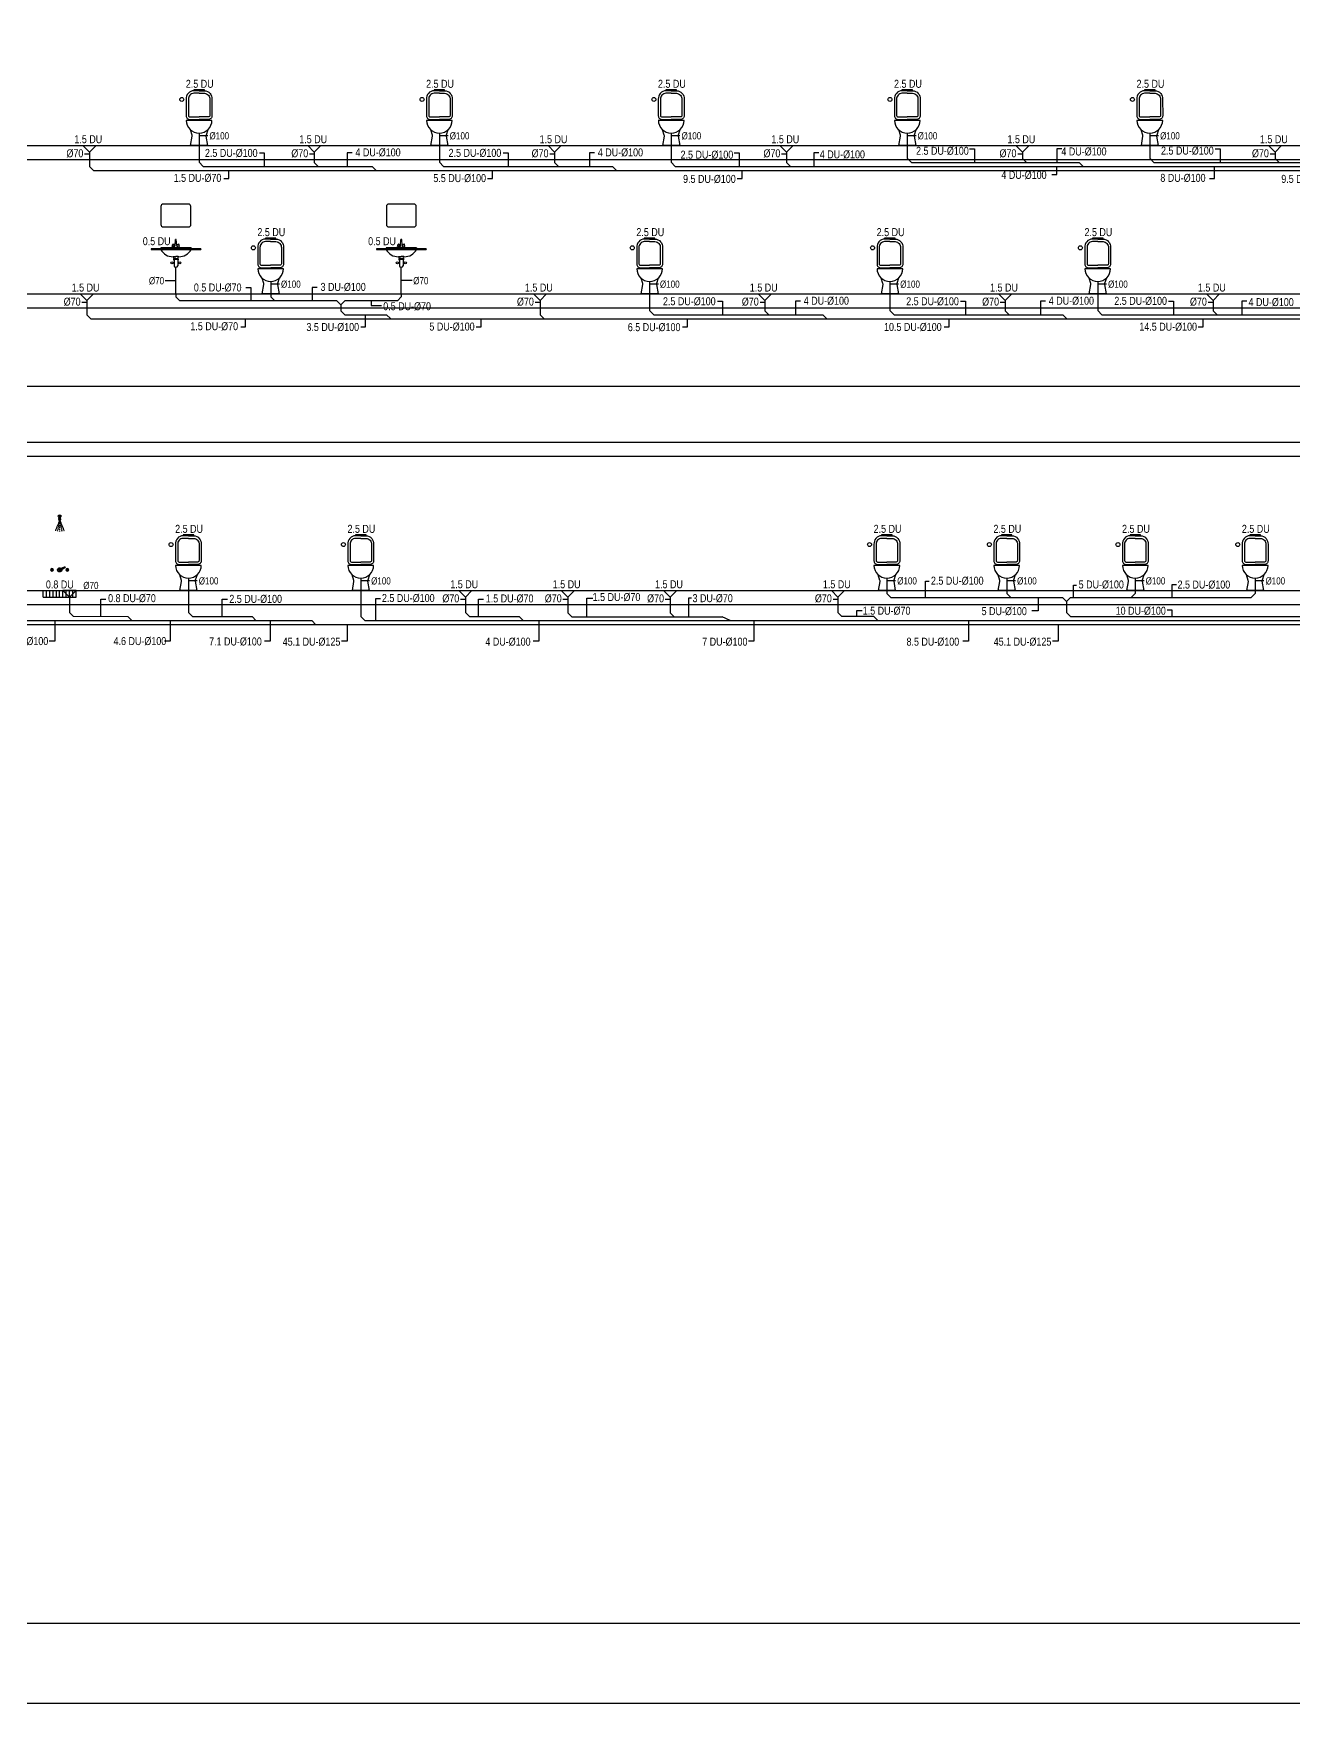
# Model space of a CAD drawing. Header units: centimetres. Extents: x 224692 to 285983, y -88114 to -79914.
# Drawn here: x 251455 to 254605, y -88114 to -83940 of the extents above; entities that cross this region are included whole.
import ezdxf
from ezdxf.enums import TextEntityAlignment as Align

# ---------------------------------------------------------------- set-up
doc = ezdxf.new("R2010")
doc.units = ezdxf.units.CM
doc.header["$LTSCALE"] = 0.2
doc.linetypes.add('HIDDEN2', pattern=[0.1875, 0.125, -0.0625])
doc.layers.get('0').update_dxf_attribs({"color": 252})
for name, color, linetype, lineweight in [('1-BASLIK', 53, 'Continuous', 25), ('SP-PIS', 6, 'Continuous', 30), ('SP-PIS-ALT KAT TAVANINDA', 30, 'Continuous', 30), ('SP-PIS-CAP', 241, 'Continuous', 30), ('SP-PISSU', 6, 'Continuous', 70), ('SP-PISSU-DOSEME', 121, 'Continuous', 30), ('SP-PISSU-TAVAN', 60, 'Continuous', 30)]:
    doc.layers.add(name, color=color, linetype=linetype, lineweight=lineweight)
for name, color, linetype in [('SP-ARMATUR-PIS-YUKBIRIMI', 213, 'Continuous'), ('SP-ARMATUR-PİSSU', 96, 'Continuous'), ('SP-PIS-YUKBIRIMI', 13, 'Continuous'), ('SP-SUZGEC', 14, 'Continuous')]:
    doc.layers.add(name, color=color, linetype=linetype)
doc.styles.add('ARIAL', font='arial.ttf')

# ---------------------------------------------------------------- blocks, each defined once
blk = doc.blocks.new('SUZ')
for p, q in [((-24.7, 0), (0, -24.7)), ((24.7, 0), (-24.7, 0)), ((0, -24.7), (24.7, 0))]:
    blk.add_line(p, q)
blk = doc.blocks.new('KLOZET-KS')
for points in [[(0, 137), (-13.2, 137, 0.435412), (-32.2, 115.8), (-32.2, 74.7, 0.414214), (-22.7, 65.1), (0, 65.1)], [(0, 137), (13.2, 137, -0.435412), (32.2, 115.8), (32.2, 74.7, -0.414214), (22.7, 65.1), (0, 65.1)], [(21.5, 39.4), (17.3, 25.7, 0.102282), (17, 23.2), (21.1, 0), (-21.1, 0), (-17, 23.2, 0.102282), (-17.3, 25.7), (-21.5, 39.4)]]:
    blk.add_lwpolyline(points, format="xyb")
at = {"color": 7}
for points in [[(0, 130.6), (-13.2, 130.6, 0.432063), (-26.7, 115.8), (-26.7, 74.9, 0.414214), (-23.4, 71.5), (0, 71.5)], [(0, 130.6), (13.2, 130.6, -0.432063), (26.7, 115.8), (26.7, 74.9, -0.414214), (23.4, 71.5), (0, 71.5)]]:
    blk.add_lwpolyline(points, format="xyb", dxfattribs=at)
blk.add_lwpolyline([(13.2, 137), (13.2, 139.1), (0, 139.1), (-13.2, 139.1), (-13.2, 137)], dxfattribs=at)
blk.add_lwpolyline([(32.2, 63), (-32.2, 63)])
blk.add_circle((-43.3, 115.2), 5)
blk.add_arc((0, 63.4), 32.2, 180.6388, 359.3612)
blk = doc.blocks.new('C1')
at = {"color": 7}
for p, q in [((-16.9, 6.3), (-14.7, 16.5)), ((-8.1, 4.9), (-16.1, 5.3)), ((-13.4, 17.1), (-5, 12.8)), ((-2.5, 0.7), (-7.5, 5.3)), ((-3.9, 11.6), (-4.6, 11.5)), ((-3.9, 10.1), (-2.2, 38)), ((3.9, 10.1), (2.2, 38.1)), ((2.5, 0.7), (7.5, 5.3)), ((3.9, 11.6), (4.6, 11.5)), ((5.4, 8), (4.5, 8.8)), ((13.4, 17.1), (5, 12.8)), ((8.1, 4.9), (16.1, 5.3)), ((16.9, 6.3), (14.7, 16.5))]:
    blk.add_line(p, q, dxfattribs=at)
for centre in [(-13.8, 10.6), (13.8, 10.6)]:
    blk.add_circle(centre, 0.88, dxfattribs=at)
for centre, radius, start, end in [((-16, 6.1), 0.88, 167.8993, 267.27508), ((-13.8, 16.4), 0.88, 62.45907, 167.8993), ((-12.5, 11.5), 7.91, 303.09448, 5.51754), ((-5.6, 10.1), 1.76, 285.13666, 0), ((-5.4, 12), 0.88, 18.71745, 62.45907), ((0, 5.3), 5.28, 240.2573, 299.7427), ((0, 36.6), 2.64, 34.33063, 147.35985), ((0, 35.1), 2.64, 34.33063, 147.35985), ((5.6, 10.1), 1.76, 180, 228.43438), ((5.4, 12), 0.88, 117.54093, 161.28255), ((12.5, 11.5), 7.91, 174.48246, 236.90552), ((13.8, 16.4), 0.88, 12.1007, 117.54093), ((16, 6.1), 0.88, 272.72492, 12.1007)]:
    blk.add_arc(centre, radius, start, end, dxfattribs=at)
blk = doc.blocks.new('N5')
at = {"color": 7}
for p, q in [((2054.9, 169.4), (1869.4, 169.4)), ((1869.4, 169.4), (1869.4, 166.4)), ((1869.4, 166.4), (2054.9, 166.4)), ((1953.3, 140), (1962.1, 140)), ((1953.3, 130.6), (1955.5, 130.6)), ((1953.3, 130.6), (1953.3, 128.4)), ((1953.3, 128.4), (1955.5, 128.4)), ((1954.4, 133.8), (1954.4, 130.6)), ((1954.4, 130.6), (1969.8, 130.6)), ((1955.5, 128.4), (1955.5, 123.3)), ((1955.5, 128.4), (1955.5, 105.6)), ((1971, 140), (1962.1, 140)), ((1968.7, 130.6), (1970.9, 130.6)), ((1968.7, 128.4), (1970.9, 128.4)), ((1968.7, 128.4), (1968.7, 105.6)), ((1969.8, 133.8), (1969.8, 130.6)), ((1970.9, 130.6), (1970.9, 128.4)), ((2054.9, 169.4), (2054.9, 166.4)), ((1961, 100.1), (1963.2, 100.1)), ((1962.1, 0), (1962.1, 100.1))]:
    blk.add_line(p, q, dxfattribs=at)
for p, q in [((2018.8, 173.5), (1905.4, 173.5)), ((1905.4, 173.5), (1905.4, 169.4)), ((1954.5, 133), (1953.7, 137.9)), ((1962.1, 133), (1954.5, 133)), ((1962.1, 133), (1969.7, 133)), ((1969.7, 133), (1970.6, 137.9)), ((2018.8, 173.5), (2018.8, 169.4))]:
    blk.add_line(p, q)
at = {"linetype": 'Continuous'}
blk.add_lwpolyline([(1914.8, 337.2, 0.414214), (1906.1, 328.6), (1906.1, 260.2, 0.414214), (1914.8, 251.6), (2009.5, 251.6, 0.414214), (2018.1, 260.2), (2018.1, 328.6, 0.414214), (2009.5, 337.2)], format="xyb", close=True, dxfattribs=at)
at = {"color": 7}
for centre in [(1947.3, 116.9), (1977, 116.9)]:
    blk.add_circle(centre, 4, dxfattribs=at)
for centre, radius, start, end in [((1949.4, 189.6), 49.7, 207.84161, 272.09595), ((1951.3, 137.5), 2.43, 10, 92.09595), ((1973, 137.5), 2.43, 87.90405, 170), ((1974.9, 189.6), 49.7, 267.90405, 332.15839)]:
    blk.add_arc(centre, radius, start, end)
for centre, start, end in [((1961, 105.6), 180, 270), ((1963.2, 105.6), 270, 0)]:
    blk.add_arc(centre, 5.5, start, end, dxfattribs=at)
at = {"linetype": 'Continuous', "xscale": 0.8, "yscale": 0.8, "zscale": 0.8}
blk.add_blockref('C1', (1961.9, 173.5), dxfattribs=at)
blk = doc.blocks.new('LAVABO-KS')
blk.add_blockref('N5', (-1962.1, 0))
blk = doc.blocks.new('SÜZGEÇLİ DUŞ')
at = {"color": 7, "linetype": 'HIDDEN2'}
for q in [(-52.1, 149.8), (-46.6, 148.1), (-30.4, 149.7), (-35.9, 148.1), (-41.2, 147.6)]:
    blk.add_line((-41.2, 176), q, dxfattribs=at)
at = {"color": 7}
for p, q in [((-42.7, 179.5), (-43.9, 177.1)), ((-43.9, 177.1), (-41.2, 176)), ((-38.6, 177.1), (-43.9, 177.1)), ((-42.7, 182.5), (-43.3, 181.6)), ((-43.3, 180.4), (-43.3, 181.6)), ((-39.2, 181.6), (-43.3, 181.6)), ((-43.3, 180.4), (-42.7, 179.5)), ((-39.2, 180.4), (-43.3, 180.4)), ((-42.7, 182.5), (-42.7, 186.1)), ((-39.8, 184.7), (-42.7, 184.7)), ((-39.8, 182.5), (-42.7, 182.5)), ((-39.8, 179.5), (-42.7, 179.5)), ((-41.2, 176), (-38.6, 177.1)), ((-39.8, 182.5), (-39.8, 186.1)), ((-39.2, 181.6), (-39.8, 182.5)), ((-39.8, 179.5), (-39.2, 180.4)), ((-39.8, 179.5), (-38.6, 177.1)), ((-39.2, 180.4), (-39.2, 181.6)), ((-42.2, 49.9), (-54.5, 57.4)), ((-40.3, 53.6), (-53.5, 59.4))]:
    blk.add_line(p, q, dxfattribs=at)
for p, q in [((-82.5, -16.5), (-82.5, 0)), ((0, -16.5), (0, 0)), ((0, -16.5), (-82.5, -16.5))]:
    blk.add_line(p, q)
at = {"color": 252}
for p, q in [((-74.2, -16.5), (-74.2, 0)), ((-66, -16.5), (-66, 0)), ((-57.7, -16.5), (-57.7, 0)), ((-49.5, -16.5), (-49.5, 0)), ((-41.2, -16.5), (-41.2, 0)), ((-33, -16.5), (-33, 0)), ((-24.7, -16.5), (-24.7, 0)), ((-16.5, -16.5), (-16.5, 0)), ((-8.2, -16.5), (-8.2, 0))]:
    blk.add_line(p, q, dxfattribs=at)
at = {"color": 7}
for centre, radius in [((-60.4, 51.7), 3.41), ((-60.4, 51.7), 0.861), ((-41.2, 51.7), 2.06), ((-22, 51.7), 3.41), ((-22, 51.7), 0.861)]:
    blk.add_circle(centre, radius, dxfattribs=at)
for centre, radius, start, end in [((-41.2, 186.1), 3.47, 294.0554, 245.9446), ((-41.2, 186.1), 1.42, 0, 180), ((-60.4, 51.7), 2.3, 172.5059, 187.8304), ((-63.5, 54.7), 2.77, 285.4536, 345.2837), ((-63.5, 48.8), 2.77, 14.7163, 74.5464), ((-60.4, 51.7), 2.3, 82.907, 98.2315), ((-60.4, 51.7), 2.3, 262.907, 278.2315), ((-57.4, 54.7), 2.77, 194.7163, 254.5464), ((-57.4, 48.8), 2.77, 105.4536, 165.2837), ((-60.4, 51.7), 2.3, 352.5059, 7.8304), ((-54, 58.4), 1.13, 62.5246, 242.5246), ((-41.2, 51.7), 5.18, 172.1753, 132.874), ((-41.2, 51.7), 2.72, 197.6767, 107.3726), ((-22, 51.7), 2.3, 172.5059, 187.8304), ((-25.1, 54.7), 2.77, 285.4536, 345.2837), ((-25.1, 48.8), 2.77, 14.7163, 74.5464), ((-22, 51.7), 2.3, 82.907, 98.2315), ((-22, 51.7), 2.3, 262.907, 278.2315), ((-19, 54.7), 2.77, 194.7163, 254.5464), ((-19, 48.8), 2.77, 105.4536, 165.2837), ((-22, 51.7), 2.3, 352.5059, 7.8304)]:
    blk.add_arc(centre, radius, start, end, dxfattribs=at)
at = {"layer": 'SP-SUZGEC', "extrusion": (0, 0, -1), "xscale": 0.6666653736792796, "yscale": 0.6666653736792796, "zscale": -0.6666653736792796}
blk.add_blockref('SUZ', (66, 0), dxfattribs=at)

msp = doc.modelspace()

# ---------------------------------------------------------------- linework, layer by layer
at = {"layer": '1-BASLIK'}
for points in [[(224691.5, -88114.3), (224691.5, -79914.3), (285982.6, -79914.3), (285982.6, -88114.3)], [(283082.6, -87914.3), (224891.5, -87914.3), (224891.5, -80114.3), (283082.6, -80114.3)]]:
    msp.add_lwpolyline(points, close=True, dxfattribs=at)
at = {"layer": 'SP-PIS', "color": 6, "lineweight": -3, "extrusion": (-1.32356e-08, -4.95396e-07, 1)}
for p, q in [((251869.2, -84261.8, 0), (251879.3, -84272, 0)), ((252469.8, -84261.8, 0), (252479.9, -84272, 0)), ((253049.2, -84261.8, 0), (253059.4, -84272, 0)), ((253639.2, -84251.8, 0), (253649.4, -84262, 0)), ((254245.3, -84251.8, 0), (254255.5, -84262, 0)), ((251811.3, -84598.4, 0), (251821.1, -84608.3, 0)), ((252048.1, -84598.1, 0), (252058.3, -84608.3, 0)), ((252213.5, -84608.3, 0), (252223.3, -84618.1, 0)), ((252223.3, -84632.9, 0), (252233.1, -84642.8, 0)), ((252995.2, -84632.6, 0), (253005.4, -84642.8, 0)), ((253595.8, -84632.6, 0), (253606, -84642.8, 0)), ((254115.2, -84632.6, 0), (254125.4, -84642.8, 0))]:
    msp.add_line(p, q, dxfattribs=at)
at = {"layer": 'SP-PIS', "color": 6, "lineweight": -3}
for p, q in [((252213.5, -84608.3, 0), (251821.1, -84608.3, 0)), ((252223.3, -84618.1, 0), (252223.3, -84632.9, 0)), ((252364.8, -84608.3, 0), (252233.1, -84608.3, 0))]:
    msp.add_line(p, q, dxfattribs=at)
at = {"layer": 'SP-PIS', "color": 6, "lineweight": -3, "extrusion": (1.32356e-08, -4.95396e-07, 1)}
for p, q in [((252233.1, -84608.3, 0), (252223.3, -84618.1, 0)), ((252374.6, -84598.4, 0), (252364.8, -84608.3, 0))]:
    msp.add_line(p, q, dxfattribs=at)
at = {"layer": 'SP-PIS-ALT KAT TAVANINDA', "lineweight": -3, "transparency": 33554687}
for p, q in [((251595.2, -84236.5, 0), (251595.2, -84272, 0)), ((252157.2, -84236.5, 0), (252157.2, -84262, 0)), ((252757.8, -84236.5, 0), (252757.8, -84262, 0)), ((253337.3, -84236.5, 0), (253337.3, -84262, 0)), ((253927.3, -84236.5, 0), (253927.3, -84252, 0)), ((254558.3, -84236.5, 0), (254558.3, -84252, 0)), ((251605.2, -84282, 0), (264872, -84282, 0)), ((251879.3, -84272, 0), (252301.7, -84272, 0)), ((252479.9, -84272, 0), (252902.3, -84272, 0)), ((253059.4, -84272, 0), (255010.3, -84272, 0)), ((253649.4, -84262, 0), (254068.7, -84262, 0)), ((254255.5, -84262, 0), (254912.3, -84262, 0)), ((251588.4, -84607.3, 0), (251588.4, -84642.8, 0)), ((252721.3, -84607.3, 0), (252721.3, -84642.8, 0)), ((253283.3, -84607.3, 0), (253283.3, -84632.8, 0)), ((253883.9, -84607.3, 0), (253883.9, -84632.8, 0)), ((254403.3, -84607.3, 0), (254403.3, -84632.8, 0)), ((251598.4, -84652.8, 0), (264872, -84652.8, 0)), ((252233.1, -84642.8, 0), (252337.5, -84642.8, 0)), ((253005.4, -84642.8, 0), (253427.7, -84642.8, 0)), ((253606, -84642.8, 0), (254028.3, -84642.8, 0)), ((254125.4, -84642.8, 0), (256159.1, -84642.8, 0)), ((251545.5, -85348.9, 0), (251545.5, -85386.7, 0)), ((252534.7, -85348.9, 0), (252534.7, -85387.4, 0)), ((252790.7, -85348.9, 0), (252790.7, -85387.9, 0)), ((253046.5, -85348.9, 0), (253046.5, -85387.9, 0)), ((253465.9, -85348.9, 0), (253465.9, -85387.4, 0)), ((251555.5, -85396.7, 0), (251545.5, -85386.7, 0))]:
    msp.add_line(p, q, dxfattribs=at)
at = {"layer": 'SP-PIS-ALT KAT TAVANINDA', "lineweight": -3, "transparency": 33554687, "extrusion": (-6.17853e-09, 5.71318e-08, 1)}
for p, q in [((251605.2, -84282, 0), (251595.2, -84272, 0)), ((252167.2, -84272, 0), (252157.2, -84262, 0)), ((252311.7, -84282, 0), (252301.7, -84272, 0)), ((252767.8, -84272, 0), (252757.8, -84262, 0)), ((252912.3, -84282, 0), (252902.3, -84272, 0)), ((253347.3, -84272, 0), (253337.3, -84262, 0)), ((253937.3, -84262, 0), (253927.3, -84252, 0)), ((254078.7, -84272, 0), (254068.7, -84262, 0)), ((254568.3, -84262, 0), (254558.3, -84252, 0)), ((251598.4, -84652.8, 0), (251588.4, -84642.8, 0)), ((252731.3, -84652.8, 0), (252721.3, -84642.8, 0)), ((253293.3, -84642.8, 0), (253283.3, -84632.8, 0)), ((253437.7, -84652.8, 0), (253427.7, -84642.8, 0)), ((253893.9, -84642.8, 0), (253883.9, -84632.8, 0)), ((254038.3, -84652.8, 0), (254028.3, -84642.8, 0)), ((254413.3, -84642.8, 0), (254403.3, -84632.8, 0)), ((252544.7, -85397.4, 0), (252534.7, -85387.4, 0))]:
    msp.add_line(p, q, dxfattribs=at)
at = {"layer": 'SP-PIS-ALT KAT TAVANINDA', "lineweight": -3, "transparency": 33554687, "extrusion": (-1.32356e-08, -4.95396e-07, 1)}
msp.add_line((252337.5, -84642.8, 0), (252347.3, -84652.6, 0), dxfattribs=at)
at = {"layer": 'SP-PIS-ALT KAT TAVANINDA', "lineweight": -3, "transparency": 33554687, "extrusion": (5.92146e-07, 1.27693e-06, 1)}
for p, q in [((252800.7, -85397.9, 0), (252790.7, -85387.9, 0)), ((253056.5, -85397.9, 0), (253046.5, -85387.9, 0)), ((253475.9, -85397.4, 0), (253465.9, -85387.4, 0))]:
    msp.add_line(p, q, dxfattribs=at)
at = {"layer": 'SP-PIS-CAP', "lineweight": -3}
for p, q in [((251891, -84195.5, 0), (251869.2, -84195.5, 0)), ((252491.6, -84195.5, 0), (252469.7, -84195.5, 0)), ((253071, -84195.5, 0), (253049.2, -84195.5, 0)), ((253661, -84195.5, 0), (253639.2, -84195.5, 0)), ((254267.1, -84195.5, 0), (254245.3, -84195.5, 0)), ((251784.4, -84557.6, 0), (251811.3, -84557.6, 0)), ((252069.9, -84566.3, 0), (252048.1, -84566.3, 0)), ((252401.5, -84557.6, 0), (252374.6, -84557.6, 0)), ((253017, -84566.3, 0), (252995.2, -84566.3, 0)), ((253617.6, -84566.3, 0), (253595.8, -84566.3, 0)), ((254137, -84566.3, 0), (254115.2, -84566.3, 0)), ((251864.3, -85307.9, 0), (251842.5, -85307.9, 0)), ((252295.1, -85307.9, 0), (252273.2, -85307.9, 0)), ((253610, -85307.9, 0), (253588.2, -85307.9, 0)), ((253909.5, -85307.9, 0), (253887.7, -85307.9, 0)), ((254230.9, -85307.9, 0), (254209.1, -85307.9, 0)), ((254530.4, -85307.9, 0), (254508.6, -85307.9, 0))]:
    msp.add_line(p, q, dxfattribs=at)
at = {"layer": 'SP-PIS-CAP', "color": 7, "lineweight": -3, "ltscale": 100}
for p, q in [((225667.3, -84220, 0), (282297.8, -84220, 0)), ((225667.3, -84255, 0), (282297.8, -84255, 0)), ((225667.3, -84590.8, 0), (282297.8, -84590.8, 0)), ((225667.3, -84625.8, 0), (282079.4, -84625.8, 0)), ((225667.3, -84961.6, 0), (282297.8, -84961.6, 0)), ((225667.3, -84996.6, 0), (282297.8, -84996.6, 0)), ((225667.3, -85332.4, 0), (282297.8, -85332.4, 0)), ((225667.3, -85367.4, 0), (282297.8, -85367.4, 0))]:
    msp.add_line(p, q, dxfattribs=at)
at = {"layer": 'SP-PIS-CAP', "lineweight": -3, "transparency": 33554687}
for p, q in [((251583, -84240.9, 0), (251595.2, -84240.9, 0)), ((252145.1, -84240.9, 0), (252157.2, -84240.9, 0)), ((252745.7, -84240.9, 0), (252757.8, -84240.9, 0)), ((253325.1, -84240.9, 0), (253337.3, -84240.9, 0)), ((253915.1, -84240.9, 0), (253927.3, -84240.9, 0)), ((254546.1, -84240.9, 0), (254558.3, -84240.9, 0)), ((251576.2, -84611.7, 0), (251588.4, -84611.7, 0)), ((252709.1, -84611.7, 0), (252721.3, -84611.7, 0)), ((253271.1, -84611.7, 0), (253283.3, -84611.7, 0)), ((253871.7, -84611.7, 0), (253883.9, -84611.7, 0)), ((254391.1, -84611.7, 0), (254403.3, -84611.7, 0)), ((252522.6, -85353.4, 0), (252534.7, -85353.4, 0)), ((252778.6, -85353.4, 0), (252790.7, -85353.4, 0)), ((253034.4, -85353.4, 0), (253046.5, -85353.4, 0)), ((253453.7, -85353.4, 0), (253465.9, -85353.4, 0))]:
    msp.add_line(p, q, dxfattribs=at)
at = {"layer": 'SP-PIS-YUKBIRIMI'}
for p, q in [((252019.8, -84238.4), (252032.2, -84238.4)), ((252032.2, -84238.4), (252032.2, -84272, 0)), ((252251.5, -84238.4, 0), (252239.1, -84238.4, 0)), ((252239.1, -84238.4, 0), (252239.1, -84272, 0)), ((252629.5, -84238.4, 0), (252641.9, -84238.4, 0)), ((252641.9, -84238.4, 0), (252641.9, -84272, 0)), ((252857.5, -84238.4, 0), (252845.1, -84238.4, 0)), ((252845.1, -84238.4, 0), (252845.1, -84272, 0)), ((253206.5, -84238.4, 0), (253218.9, -84238.4, 0)), ((253218.9, -84238.4, 0), (253218.9, -84272, 0)), ((253418.3, -84238.4, 0), (253405.9, -84238.4, 0)), ((253405.9, -84238.4, 0), (253405.9, -84272, 0)), ((253795, -84228.4, 0), (253807.4, -84228.4, 0)), ((253807.4, -84228.4, 0), (253807.4, -84262, 0)), ((254025.1, -84228.4, 0), (254012.7, -84228.4, 0)), ((254012.7, -84228.4, 0), (254012.7, -84262, 0)), ((254408.7, -84228.4, 0), (254421.1, -84228.4, 0)), ((254421.1, -84228.4, 0), (254421.1, -84262, 0)), ((251943.6, -84302.1, 0), (251943.6, -84282, 0)), ((252602.3, -84302.1, 0), (252602.3, -84282, 0)), ((253226.4, -84302.1, 0), (253226.4, -84282, 0)), ((254012.8, -84292.1, 0), (254012.8, -84272, 0)), ((254406.6, -84302.1, 0), (254406.6, -84272, 0)), ((251931.3, -84302.1, 0), (251943.6, -84302.1, 0)), ((252589.9, -84302.1, 0), (252602.3, -84302.1, 0)), ((253214.1, -84302.1, 0), (253226.4, -84302.1, 0)), ((254000.4, -84292.1, 0), (254012.8, -84292.1, 0)), ((254394.2, -84302.1, 0), (254406.6, -84302.1, 0)), ((251985.8, -84574.7, 0), (251998.2, -84574.7, 0)), ((251998.2, -84574.7, 0), (251998.2, -84608.3, 0)), ((252164.2, -84574.7, 0), (252151.9, -84574.7, 0)), ((252151.9, -84574.7, 0), (252151.9, -84608.3, 0)), ((252298.9, -84608.3, 0), (252298.9, -84620, 0)), ((252298.9, -84620, 0), (252325, -84620, 0)), ((253164.6, -84609.2, 0), (253177, -84609.2, 0)), ((253177, -84609.2, 0), (253177, -84642.8, 0)), ((253371.9, -84609.2, 0), (253359.5, -84609.2, 0)), ((253359.5, -84609.2, 0), (253359.5, -84642.8, 0)), ((253772.5, -84609.2, 0), (253784.8, -84609.2, 0)), ((253784.8, -84609.2, 0), (253784.8, -84642.8, 0)), ((253984.3, -84609.2, 0), (253971.9, -84609.2, 0)), ((253971.9, -84609.2, 0), (253971.9, -84642.8, 0)), ((254292.4, -84609.2, 0), (254304.8, -84609.2, 0)), ((254304.8, -84609.2, 0), (254304.8, -84642.8, 0)), ((254487.8, -84609.2, 0), (254475.4, -84609.2, 0)), ((254475.4, -84609.2, 0), (254475.4, -84642.8, 0)), ((251985.4, -84672.9, 0), (251985.4, -84652.8, 0)), ((252285.5, -84673.1), (252285.5, -84642.8)), ((252574.3, -84672.9, 0), (252574.3, -84652.8, 0)), ((253089.7, -84672.9, 0), (253089.7, -84652.8, 0)), ((253743.8, -84672.9, 0), (253743.8, -84652.8, 0)), ((254378.8, -84672.9, 0), (254378.8, -84652.8, 0)), ((251973.1, -84672.9, 0), (251985.4, -84672.9, 0)), ((252273.1, -84673.1), (252285.5, -84673.1)), ((252562, -84672.9, 0), (252574.3, -84672.9, 0)), ((253077.3, -84672.9, 0), (253089.7, -84672.9, 0)), ((253731.4, -84672.9, 0), (253743.8, -84672.9, 0)), ((254366.5, -84672.9, 0), (254378.8, -84672.9, 0)), ((253684.9, -85349.8, 0), (253684.9, -85308.7, 0)), ((253684.9, -85308.7, 0), (253693.7, -85308.7, 0)), ((254054.2, -85349.7, 0), (254054.2, -85318.7, 0)), ((254054.2, -85318.7, 0), (254062.4, -85318.7, 0)), ((254300.9, -85349.6, 0), (254300.9, -85317, 0)), ((254300.9, -85317, 0), (254311.7, -85317, 0)), ((251623.3, -85396.7, 0), (251623.3, -85353.5, 0)), ((251623.3, -85353.5, 0), (251636.4, -85353.5)), ((251927.2, -85397.3, 0), (251927.2, -85354, 0)), ((251927.2, -85354, 0), (251940.2, -85354)), ((252311.1, -85407.4, 0), (252311.1, -85352.1, 0)), ((252311.1, -85352.1, 0), (252322.9, -85352.1, 0)), ((252567.2, -85397.4, 0), (252567.2, -85354.1, 0)), ((252567.2, -85354.1, 0), (252580.2, -85354.1, 0)), ((252838.4, -85397.9, 0), (252838.4, -85351.1, 0)), ((252838.4, -85351.1, 0), (252852.9, -85351.1, 0)), ((253093.3, -85397.9, 0), (253093.3, -85350.6, 0)), ((253093.3, -85350.6, 0), (253099.8, -85350.6, 0)), ((253966, -85349.7, 0), (253966, -85383.1, 0)), ((251508.5, -85407.4, 0), (251508.5, -85459, 0)), ((251796.9, -85407.4, 0), (251796.9, -85459, 0)), ((252046.9, -85407.4, 0), (252046.9, -85459, 0)), ((252718.2, -85407.4, 0), (252718.2, -85459, 0)), ((253256, -85407.4, 0), (253256, -85459, 0)), ((253513.3, -85397.4, 0), (253513.3, -85381.8, 0)), ((253513.3, -85381.8, 0), (253526.4, -85381.8, 0)), ((253792, -85407.4, 0), (253792, -85459, 0)), ((253966, -85383.1, 0), (253950.4, -85383.1, 0)), ((254301, -85381.4, 0), (254288.4, -85381.4, 0)), ((254301, -85397.4, 0), (254301, -85381.4, 0)), ((252239, -85417.4, 0), (252239, -85459, 0)), ((254016.1, -85417.4, 0), (254016.1, -85459, 0)), ((251508.5, -85459, 0), (251494.6, -85459, 0)), ((251796.9, -85459, 0), (251783, -85459, 0)), ((252046.9, -85459, 0), (252033, -85459, 0)), ((252239, -85459, 0), (252225.1, -85459, 0)), ((252718.2, -85459, 0), (252704.3, -85459, 0)), ((253256, -85459, 0), (253242.1, -85459, 0)), ((253792, -85459, 0), (253778.1, -85459, 0)), ((254016.1, -85459, 0), (254002.2, -85459, 0))]:
    msp.add_line(p, q, dxfattribs=at)
at = {"layer": 'SP-PISSU', "lineweight": -3}
for p, q in [((251869.2, -84188.8, 0), (251869.2, -84261.8, 0)), ((252469.7, -84188.8, 0), (252469.8, -84261.8, 0)), ((253049.2, -84188.8, 0), (253049.2, -84261.8, 0)), ((253639.2, -84188.8, 0), (253639.2, -84251.8, 0)), ((254245.3, -84188.8, 0), (254245.3, -84251.8, 0)), ((252048.1, -84559.6, 0), (252048.1, -84598.1, 0)), ((252995.2, -84559.6, 0), (252995.2, -84632.6, 0)), ((253595.8, -84559.6, 0), (253595.8, -84632.6, 0)), ((254115.2, -84559.6, 0), (254115.2, -84632.6, 0)), ((251842.5, -85301.2, 0), (251842.5, -85387.1, 0)), ((252273.2, -85301.2, 0), (252273.3, -85397.2, 0)), ((253588.2, -85301.2, 0), (253588.2, -85339.9, 0)), ((253887.7, -85301.2, 0), (253887.7, -85339.8, 0)), ((254209.1, -85301.2, 0), (254209.1, -85339.6, 0)), ((254508.6, -85301.2, 0), (254508.6, -85339.5, 0)), ((253598.2, -85349.9, 0), (253588.2, -85339.9, 0)), ((253598.2, -85349.9, 0), (254026.9, -85349.7, 0)), ((253897.7, -85349.8, 0), (253887.7, -85339.8, 0)), ((254036.9, -85359.7, 0), (254026.9, -85349.7, 0)), ((254036.9, -85359.7, 0), (254046.9, -85349.7, 0)), ((254046.9, -85349.7, 0), (254498.6, -85349.5, 0)), ((254199.1, -85349.6, 0), (254209.1, -85339.6, 0)), ((254498.6, -85349.5, 0), (254508.6, -85339.5, 0))]:
    msp.add_line(p, q, dxfattribs=at)
at = {"layer": 'SP-PISSU', "lineweight": -3, "transparency": 33554687}
for p, q in [((251811.3, -84590.9, 0), (251811.3, -84598.4, 0)), ((252374.6, -84590.9, 0), (252374.6, -84598.4, 0))]:
    msp.add_line(p, q, dxfattribs=at)
at = {"layer": 'SP-PISSU', "lineweight": -3, "extrusion": (-1.32356e-08, -4.95396e-07, 1)}
for p, q in [((251842.5, -85387.1, 0), (251852.7, -85397.3, 0)), ((252273.3, -85397.2, 0), (252283.4, -85407.4, 0))]:
    msp.add_line(p, q, dxfattribs=at)
at = {"layer": 'SP-PISSU-DOSEME', "lineweight": -3}
for p, q in [((254036.9, -85359.7, 0), (254036.9, -85387.4, 0)), ((250520.6, -85407.4, 0), (252150.7, -85407.4, 0)), ((251555.3, -85396.6, 0), (251691.3, -85396.8, 0)), ((251852.5, -85397.1, 0), (252001.8, -85397.4, 0)), ((252283.4, -85407.4, 0), (257526.7, -85407.4, 0)), ((252544.7, -85397.4, 0), (252668.9, -85397.4, 0)), ((252800.7, -85397.9, 0), (253176.7, -85397.9, 0)), ((253555.3, -85397.4, 0), (253475.9, -85397.4, 0)), ((254046.9, -85397.4, 0), (255312.8, -85397.4, 0)), ((248035.3, -85417.4, 0), (265876.9, -85417.4, 0))]:
    msp.add_line(p, q, dxfattribs=at)
at = {"layer": 'SP-PISSU-DOSEME', "lineweight": -3, "extrusion": (-1.32356e-08, -4.95396e-07, 1)}
for p, q in [((251691.3, -85396.8, 0), (251701.4, -85407, 0)), ((252001.8, -85397.4, 0), (252012, -85407.6, 0)), ((252150.7, -85407.4, 0), (252160.8, -85417.6, 0))]:
    msp.add_line(p, q, dxfattribs=at)
at = {"layer": 'SP-PISSU-DOSEME', "lineweight": -3, "extrusion": (-6.17853e-09, 5.71318e-08, 1)}
msp.add_line((252678.9, -85407.4, 0), (252668.9, -85397.4, 0), dxfattribs=at)
at = {"layer": 'SP-PISSU-DOSEME', "lineweight": -3, "extrusion": (5.92146e-07, 1.27693e-06, 1)}
for p, q in [((253196.7, -85407.4, 0), (253176.7, -85397.9, 0)), ((253565.3, -85407.4, 0), (253555.3, -85397.4, 0))]:
    msp.add_line(p, q, dxfattribs=at)
at = {"layer": 'SP-PISSU-DOSEME', "lineweight": -3, "extrusion": (-1.25016e-22, -2.24482e-08, 1)}
msp.add_line((254036.9, -85387.4, 0), (254046.9, -85397.4, 0), dxfattribs=at)
at = {"layer": 'SP-PISSU-TAVAN', "lineweight": -3}
msp.add_line((266856.1, -84822.2, 0), (250387.3, -84822.2, 0), dxfattribs=at)

# ---------------------------------------------------------------- block references
at = {"layer": 'SP-ARMATUR-PİSSU', "lineweight": -3, "rotation": 0.02026682418415531}
for p in [(251869.2, -84220, 0), (252469.8, -84220, 0), (253049.2, -84220, 0), (253639.2, -84220, 0), (254245.3, -84220, 0), (252048.1, -84590.8, 0), (252995.2, -84590.8, 0), (253595.8, -84590.8, 0), (254115.2, -84590.8, 0), (251842.5, -85332.4, 0), (252273.3, -85332.4, 0), (253588.2, -85332.4, 0), (253887.7, -85332.4, 0), (254209.1, -85332.4, 0), (254508.6, -85332.4, 0)]:
    msp.add_blockref('KLOZET-KS', p, dxfattribs=at)
at = {"layer": 'SP-ARMATUR-PİSSU', "lineweight": -3, "xscale": 0.6666666666715173, "yscale": 0.6666666666715173, "zscale": 0.6666666666715173, "rotation": 0.02026682418516404}
for p in [(251811.3, -84591, 0), (252374.6, -84591, 0)]:
    msp.add_blockref('LAVABO-KS', p, dxfattribs=at)
at = {"layer": 'SP-ARMATUR-PİSSU', "lineweight": -3, "transparency": 33554687, "xscale": -1}
msp.add_blockref('SÜZGEÇLİ DUŞ', (251479.5, -85332.4, 0), dxfattribs=at)
at = {"layer": 'SP-SUZGEC', "lineweight": -3, "transparency": 33554687, "extrusion": (0, 0, -1), "xscale": 0.6666653736792796, "yscale": 0.6666653736792796, "zscale": -0.6666653736792796}
for p in [(-251595.2, -84220, 0), (-252157.2, -84220, 0), (-252757.8, -84220, 0), (-253337.3, -84220, 0), (-253927.3, -84220, 0), (-254558.3, -84220, 0), (-251588.4, -84590.8, 0), (-252721.3, -84590.8, 0), (-253283.3, -84590.8, 0), (-253883.9, -84590.8, 0), (-254403.3, -84590.8, 0), (-252534.7, -85332.4, 0), (-252790.7, -85332.4, 0), (-253046.5, -85332.4, 0), (-253465.9, -85332.4, 0)]:
    msp.add_blockref('SUZ', p, dxfattribs=at)

# ---------------------------------------------------------------- texts
at = {"layer": 'SP-ARMATUR-PIS-YUKBIRIMI', "lineweight": -3, "style": 'ARIAL', "width": 0.8}
for s, p in [('2.5 DU', (251836, -84075.6, 0)), ('2.5 DU', (252436.6, -84075.6, 0)), ('2.5 DU', (253016, -84075.6, 0)), ('2.5 DU', (253606.1, -84075.6, 0)), ('2.5 DU', (254212.2, -84075.6, 0)), ('0.5 DU', (251728.4, -84469, 0)), ('2.5 DU', (252014.9, -84446.4, 0)), ('0.5 DU', (252291.7, -84469, 0)), ('2.5 DU', (252962.1, -84446.4, 0)), ('2.5 DU', (253562.7, -84446.4, 0)), ('2.5 DU', (254082.1, -84446.4, 0)), ('2.5 DU', (251809.4, -85188, 0)), ('2.5 DU', (252240.1, -85188, 0)), ('2.5 DU', (253555.1, -85188, 0)), ('2.5 DU', (253854.5, -85188, 0)), ('2.5 DU', (254176, -85188, 0)), ('2.5 DU', (254475.4, -85188, 0))]:
    msp.add_text(s, height=20, rotation=0.0203, dxfattribs=at).set_placement(p)
at = {"layer": 'SP-ARMATUR-PIS-YUKBIRIMI', "lineweight": -3, "transparency": 33554687, "style": 'ARIAL', "width": 0.8}
for p in [(251557.5, -84214.1, 0), (252119.6, -84214.1, 0), (252720.2, -84214.1, 0), (253299.6, -84214.1, 0), (253889.6, -84214.1, 0), (254520.6, -84214.1, 0), (251550.7, -84584.9, 0), (252683.6, -84584.9, 0), (253245.6, -84584.9, 0), (253846.2, -84584.9, 0), (254365.6, -84584.9, 0), (252497.1, -85326.5, 0), (252753.1, -85326.5, 0), (253008.9, -85326.5, 0), (253428.2, -85326.5, 0)]:
    msp.add_text('1.5 DU', height=20, dxfattribs=at).set_placement(p)
msp.add_text('0.8 DU', height=20, rotation=360, dxfattribs=at).set_placement((251486.3, -85327, 0))
at = {"layer": 'SP-PIS-CAP', "lineweight": -3, "style": 'ARIAL', "width": 0.8}
for s, p in [('%%C100', (251895, -84204.6, 0)), ('%%C100', (252495.6, -84204.6, 0)), ('%%C100', (253075, -84204.6, 0)), ('%%C100', (253665, -84204.6, 0)), ('%%C100', (254271.1, -84204.6, 0)), ('%%C70', (251743.8, -84566.8, 0)), ('%%C100', (252073.9, -84575.4, 0)), ('%%C70', (252404.3, -84566.7, 0)), ('%%C100', (253021, -84575.4, 0)), ('%%C100', (253621.6, -84575.4, 0)), ('%%C100', (254141, -84575.4, 0)), ('%%C100', (251868.3, -85317.1, 0)), ('%%C100', (252299.1, -85317.1, 0)), ('%%C100', (253614, -85317.1, 0)), ('%%C100', (253913.5, -85317.1, 0)), ('%%C100', (254234.9, -85317.1, 0)), ('%%C100', (254534.4, -85317.1, 0))]:
    msp.add_text(s, height=18, rotation=0.0203, dxfattribs=at).set_placement(p)
at = {"layer": 'SP-PIS-CAP', "lineweight": -3, "transparency": 33554687, "style": 'ARIAL', "width": 0.8}
for p in [(251537.6, -84249.3, 0), (252099.7, -84249.3, 0), (252700.3, -84249.3, 0), (253279.7, -84249.3, 0), (253869.7, -84249.3, 0), (254500.7, -84249.3, 0), (251530.8, -84620.1, 0), (252663.7, -84620.1, 0), (253225.7, -84620.1, 0), (253826.3, -84620.1, 0), (254345.7, -84620.1, 0), (252477.2, -85361.7, 0), (252733.2, -85361.7, 0), (252989, -85361.7, 0), (253408.3, -85361.7, 0)]:
    msp.add_text('%%C70', height=20, dxfattribs=at).set_placement(p)
msp.add_text('%%C70', height=18, rotation=0.0203, dxfattribs=at).set_placement((251579.8, -85328.5, 0))
at = {"layer": 'SP-PIS-YUKBIRIMI', "style": 'ARIAL', "width": 0.8}
for s, p in [('2.5 DU-%%C100', (251949.6, -84238.4)), ('4 DU-%%C100', (252316.4, -84237, 0)), ('2.5 DU-%%C100', (252558.6, -84238.2, 0)), ('4 DU-%%C100', (252922.2, -84237, 0)), ('2.5 DU-%%C100', (253138.4, -84242.7, 0)), ('4 DU-%%C100', (253476.9, -84242, 0)), ('2.5 DU-%%C100', (253727, -84233, 0)), ('4 DU-%%C100', (254080.8, -84234.7, 0)), ('2.5 DU-%%C100', (254339.2, -84232.6, 0)), ('4 DU-%%C100', (253930.9, -84293.3, 0)), ('1.5 DU-%%C70', (251865.2, -84300.7, 0)), ('5.5 DU-%%C100', (252520.5, -84301.3, 0)), ('9.5 DU-%%C100', (253144.6, -84303.3, 0)), ('8 DU-%%C100', (254328.2, -84300.7, 0)), ('9.5 DU-%%C100', (254639.8, -84303.3, 0)), ('0.5 DU-%%C70', (251915.7, -84574.7, 0)), ('3 DU-%%C100', (252229.2, -84573.3, 0)), ('0.5 DU-%%C70', (252389.1, -84621.6, 0)), ('2.5 DU-%%C100', (253094.4, -84609.2, 0)), ('4 DU-%%C100', (253436.9, -84607.8, 0)), ('2.5 DU-%%C100', (253702.3, -84609.2, 0)), ('4 DU-%%C100', (254049.3, -84607.8, 0)), ('2.5 DU-%%C100', (254222.4, -84608.1, 0)), ('4 DU-%%C100', (254548.6, -84611.2, 0)), ('1.5 DU-%%C70', (251907, -84671.5, 0)), ('5 DU-%%C100', (252501.3, -84672.4, 0)), ('14.5 DU-%%C100', (254291.2, -84672.7, 0)), ('3.5 DU-%%C100', (252203.2, -84673.5)), ('6.5 DU-%%C100', (253006.5, -84673.9, 0)), ('10.5 DU-%%C100', (253653.1, -84673.4, 0)), ('2.5 DU-%%C100', (253764.1, -85307.6, 0)), ('5 DU-%%C100', (254124, -85317, 0)), ('2.5 DU-%%C100', (254380.5, -85317.3, 0)), ('0.8 DU-%%C70', (251701.4, -85351.2, 0)), ('2.5 DU-%%C100', (252010.6, -85353, 0)), ('2.5 DU-%%C100', (252392, -85350.9, 0)), ('1.5 DU-%%C70', (252645.3, -85351.9, 0)), ('1.5 DU-%%C70', (252912.4, -85348.4, 0)), ('3 DU-%%C70', (253152.7, -85351.3, 0)), ('1.5 DU-%%C70', (253587.5, -85382.6, 0)), ('5 DU-%%C100', (253881.5, -85383.7, 0)), ('10 DU-%%C100', (254222.7, -85382.7, 0)), ('3.8 DU-%%C100', (251426.4, -85458.5, 0)), ('4.6 DU-%%C100', (251721.3, -85458.5, 0)), ('7.1 DU-%%C100', (251960, -85459.5, 0)), ('45.1 DU-%%C125', (252150.2, -85460, 0)), ('4 DU-%%C100', (252641.2, -85460, 0)), ('7 DU-%%C100', (253183.2, -85460, 0)), ('8.5 DU-%%C100', (253703.1, -85460, 0)), ('45.1 DU-%%C125', (253927.2, -85460, 0))]:
    msp.add_text(s, height=20, dxfattribs=at).set_placement(p, align=Align.MIDDLE_CENTER)

doc.saveas('drawing.dxf')
